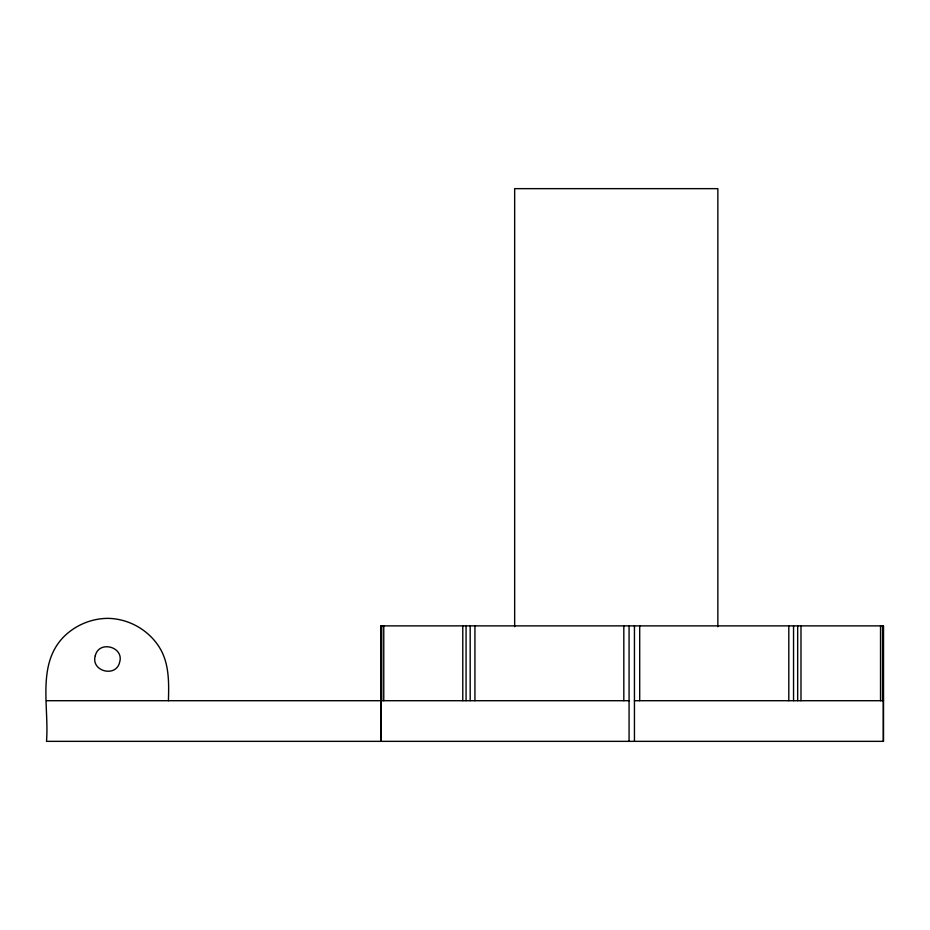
<?xml version="1.0" encoding="UTF-8"?>
<svg xmlns="http://www.w3.org/2000/svg" width="930" height="930" viewBox="0 0 930 930"><rect width="100%" height="100%" fill="white"/><g stroke="black" fill="none" stroke-linecap="round" stroke-linejoin="round"><path stroke-width="1.4" d="M46.5 700.709L629.075 700.709M634.446 700.709L883.5 700.709M883.326 625.878L883.326 741.35M882.558 625.878L882.558 700.709M880.536 625.878L880.536 700.709M800.986 625.878L800.986 700.709M797.673 625.878L797.673 700.709M793.546 625.878L793.546 700.709M788.803 625.878L788.803 700.709M717.855 626.727L717.855 188.651L514.662 188.651L514.662 626.727M639.701 625.878L639.701 700.709M634.446 625.878L634.446 741.35M629.075 625.878L629.075 741.35M623.821 625.878L623.821 700.709M474.928 625.878L474.928 700.709M470.185 625.878L470.185 700.709M466.07 625.878L466.07 700.709M462.78 625.878L462.78 700.709M383.765 625.878L383.765 700.709M381.753 625.878L381.753 700.709M381.033 625.878L381.033 741.35M380.835 741.35L380.835 625.878L883.5 625.878L883.5 741.35L46.5 741.35C49.313 706.858 36.375 663.822 64.356 636.213C75.841 625.03 91.431 618.578 107.462 618.357C127.526 618.508 146.87 628.854 158.147 645.443C169.353 661.637 168.969 681.888 168.423 700.709M95.29 655.743C90.512 671.204 116.029 678.051 119.633 662.253C124.411 646.78 98.882 639.945 95.29 655.743"/></g></svg>
